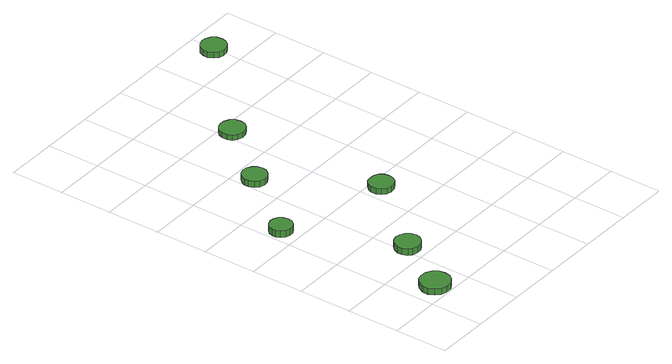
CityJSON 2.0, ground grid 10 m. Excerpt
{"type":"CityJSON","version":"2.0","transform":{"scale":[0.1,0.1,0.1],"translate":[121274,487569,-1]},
"CityObjects":{
"tree1":{"type":"SolitaryVegetationObject","attributes":{"function":"something"},"geometry":[{"type":"MultiSurface","lod":"1","boundaries":[[[0,1,2,3,4,5,6,7,8,9,10,11,12,13,14]],[[15,16,17,18,19,20,21,22,23,24,25,26,27,28,29]],[[0,29,28,1]],[[1,28,27,2]],[[2,27,26,3]],[[3,26,25,4]],[[4,25,24,5]],[[5,24,23,6]],[[6,23,22,7]],[[7,22,21,8]],[[8,21,20,9]],[[9,20,19,10]],[[10,19,18,11]],[[11,18,17,12]],[[12,17,16,13]],[[13,16,15,14]],[[14,15,29,0]]]}]},
"tree2":{"type":"SolitaryVegetationObject","attributes":{"function":"something"},"geometry":[{"type":"MultiSurface","lod":"1","boundaries":[[[30,31,32,33,34,35,36,37,38,39,40,41,42,43,44]],[[45,46,47,48,49,50,51,52,53,54,55,56,57,58,59]],[[30,59,58,31]],[[31,58,57,32]],[[32,57,56,33]],[[33,56,55,34]],[[34,55,54,35]],[[35,54,53,36]],[[36,53,52,37]],[[37,52,51,38]],[[38,51,50,39]],[[39,50,49,40]],[[40,49,48,41]],[[41,48,47,42]],[[42,47,46,43]],[[43,46,45,44]],[[44,45,59,30]]]}]},
"tree3":{"type":"SolitaryVegetationObject","attributes":{"function":"something"},"geometry":[{"type":"MultiSurface","lod":"1","boundaries":[[[60,61,62,63,64,65,66,67,68,69,70,71,72,73,74]],[[75,76,77,78,79,80,81,82,83,84,85,86,87,88,89]],[[60,89,88,61]],[[61,88,87,62]],[[62,87,86,63]],[[63,86,85,64]],[[64,85,84,65]],[[65,84,83,66]],[[66,83,82,67]],[[67,82,81,68]],[[68,81,80,69]],[[69,80,79,70]],[[70,79,78,71]],[[71,78,77,72]],[[72,77,76,73]],[[73,76,75,74]],[[74,75,89,60]]]}]},
"tree4":{"type":"SolitaryVegetationObject","attributes":{"function":"something"},"geometry":[{"type":"MultiSurface","lod":"1","boundaries":[[[90,91,92,93,94,95,96,97,98,99,100,101,102,103,104]],[[105,106,107,108,109,110,111,112,113,114,115,116,117,118,119]],[[90,119,118,91]],[[91,118,117,92]],[[92,117,116,93]],[[93,116,115,94]],[[94,115,114,95]],[[95,114,113,96]],[[96,113,112,97]],[[97,112,111,98]],[[98,111,110,99]],[[99,110,109,100]],[[100,109,108,101]],[[101,108,107,102]],[[102,107,106,103]],[[103,106,105,104]],[[104,105,119,90]]]}]},
"tree5":{"type":"SolitaryVegetationObject","attributes":{"function":"something"},"geometry":[{"type":"MultiSurface","lod":"1","boundaries":[[[120,121,122,123,124,125,126,127,128,129,130,131,132,133,134]],[[135,136,137,138,139,140,141,142,143,144,145,146,147,148,149]],[[120,149,148,121]],[[121,148,147,122]],[[122,147,146,123]],[[123,146,145,124]],[[124,145,144,125]],[[125,144,143,126]],[[126,143,142,127]],[[127,142,141,128]],[[128,141,140,129]],[[129,140,139,130]],[[130,139,138,131]],[[131,138,137,132]],[[132,137,136,133]],[[133,136,135,134]],[[134,135,149,120]]]}]},
"tree6":{"type":"SolitaryVegetationObject","attributes":{"function":"something"},"geometry":[{"type":"MultiSurface","lod":"1","boundaries":[[[150,151,152,153,154,155,156,157,158,159,160,161,162,163,164]],[[165,166,167,168,169,170,171,172,173,174,175,176,177,178,179]],[[150,179,178,151]],[[151,178,177,152]],[[152,177,176,153]],[[153,176,175,154]],[[154,175,174,155]],[[155,174,173,156]],[[156,173,172,157]],[[157,172,171,158]],[[158,171,170,159]],[[159,170,169,160]],[[160,169,168,161]],[[161,168,167,162]],[[162,167,166,163]],[[163,166,165,164]],[[164,165,179,150]]]}]},
"tree7":{"type":"SolitaryVegetationObject","attributes":{"function":"something"},"geometry":[{"type":"MultiSurface","lod":"1","boundaries":[[[180,181,182,183,184,185,186,187,188,189,190,191,192,193,194]],[[195,196,197,198,199,200,201,202,203,204,205,206,207,208,209]],[[180,209,208,181]],[[181,208,207,182]],[[182,207,206,183]],[[183,206,205,184]],[[184,205,204,185]],[[185,204,203,186]],[[186,203,202,187]],[[187,202,201,188]],[[188,201,200,189]],[[189,200,199,190]],[[190,199,198,191]],[[191,198,197,192]],[[192,197,196,193]],[[193,196,195,194]],[[194,195,209,180]]]}]}
},
"vertices":[
[74,30,19],[72,41,19],[65,50,19],[55,56,19],[43,57,19],[32,54,19],[24,46,19],[19,36,19],[19,24,19],[24,13,19],[32,6,19],[43,2,19],[55,3,19],[65,9,19],[72,18,19],[72,18,7],[65,9,7],[55,3,7],[43,2,7],[32,6,7],[24,13,7],[19,24,7],[19,36,7],[24,46,7],[32,54,7],[43,57,7],[55,56,7],[65,50,7],[72,41,7],[74,30,7],
[48,337,19],[46,346,19],[41,353,19],[34,357,19],[25,358,19],[17,355,19],[10,349,19],[7,341,19],[7,333,19],[10,325,19],[17,319,19],[25,316,19],[34,317,19],[41,321,19],[46,328,19],[46,328,6],[41,321,6],[34,317,6],[25,316,6],[17,319,6],[10,325,6],[7,333,6],[7,341,6],[10,349,6],[17,355,6],[25,358,6],[34,357,6],[41,353,6],[46,346,6],[48,337,6],
[137,136,19],[135,146,19],[129,154,19],[120,159,19],[111,160,19],[101,157,19],[94,150,19],[90,141,19],[90,131,19],[94,122,19],[101,116,19],[111,113,19],[120,114,19],[129,119,19],[135,127,19],[135,127,6],[129,119,6],[120,114,6],[111,113,6],[101,116,6],[94,122,6],[90,131,6],[90,141,6],[94,150,6],[101,157,6],[111,160,6],[120,159,6],[129,154,6],[135,146,6],[137,136,6],
[147,464,18],[145,474,18],[139,481,18],[131,486,18],[122,487,18],[113,484,18],[106,478,18],[102,469,18],[102,460,18],[106,451,18],[113,444,18],[122,441,18],[131,442,18],[139,447,18],[145,455,18],[145,455,6],[139,447,6],[131,442,6],[122,441,6],[113,444,6],[106,451,6],[102,460,6],[102,469,6],[106,478,6],[113,484,6],[122,487,6],[131,486,6],[139,481,6],[145,474,6],[147,464,6],
[255,280,18],[253,289,18],[248,297,18],[239,301,18],[230,302,18],[221,300,18],[214,293,18],[210,285,18],[210,275,18],[214,267,18],[221,260,18],[230,257,18],[239,258,18],[248,263,18],[253,271,18],[253,271,7],[248,263,7],[239,258,7],[230,257,7],[221,260,7],[214,267,7],[210,275,7],[210,285,7],[214,293,7],[221,300,7],[230,302,7],[239,301,7],[248,297,7],[253,289,7],[255,280,7],
[240,578,17],[238,588,17],[232,596,17],[223,601,17],[214,602,17],[204,599,17],[197,592,17],[193,583,17],[193,573,17],[197,564,17],[204,558,17],[214,555,17],[223,556,17],[232,561,17],[238,569,17],[238,569,7],[232,561,7],[223,556,7],[214,555,7],[204,558,7],[197,564,7],[193,573,7],[193,583,7],[197,592,7],[204,599,7],[214,602,7],[223,601,7],[232,596,7],[238,588,7],[240,578,7],
[420,752,18],[418,761,18],[412,769,18],[404,774,18],[394,775,18],[385,772,18],[377,766,18],[373,757,18],[373,747,18],[377,738,18],[385,731,18],[394,728,18],[404,729,18],[412,734,18],[418,742,18],[418,742,7],[412,734,7],[404,729,7],[394,728,7],[385,731,7],[377,738,7],[373,747,7],[373,757,7],[377,766,7],[385,772,7],[394,775,7],[404,774,7],[412,769,7],[418,761,7],[420,752,7]
]}
